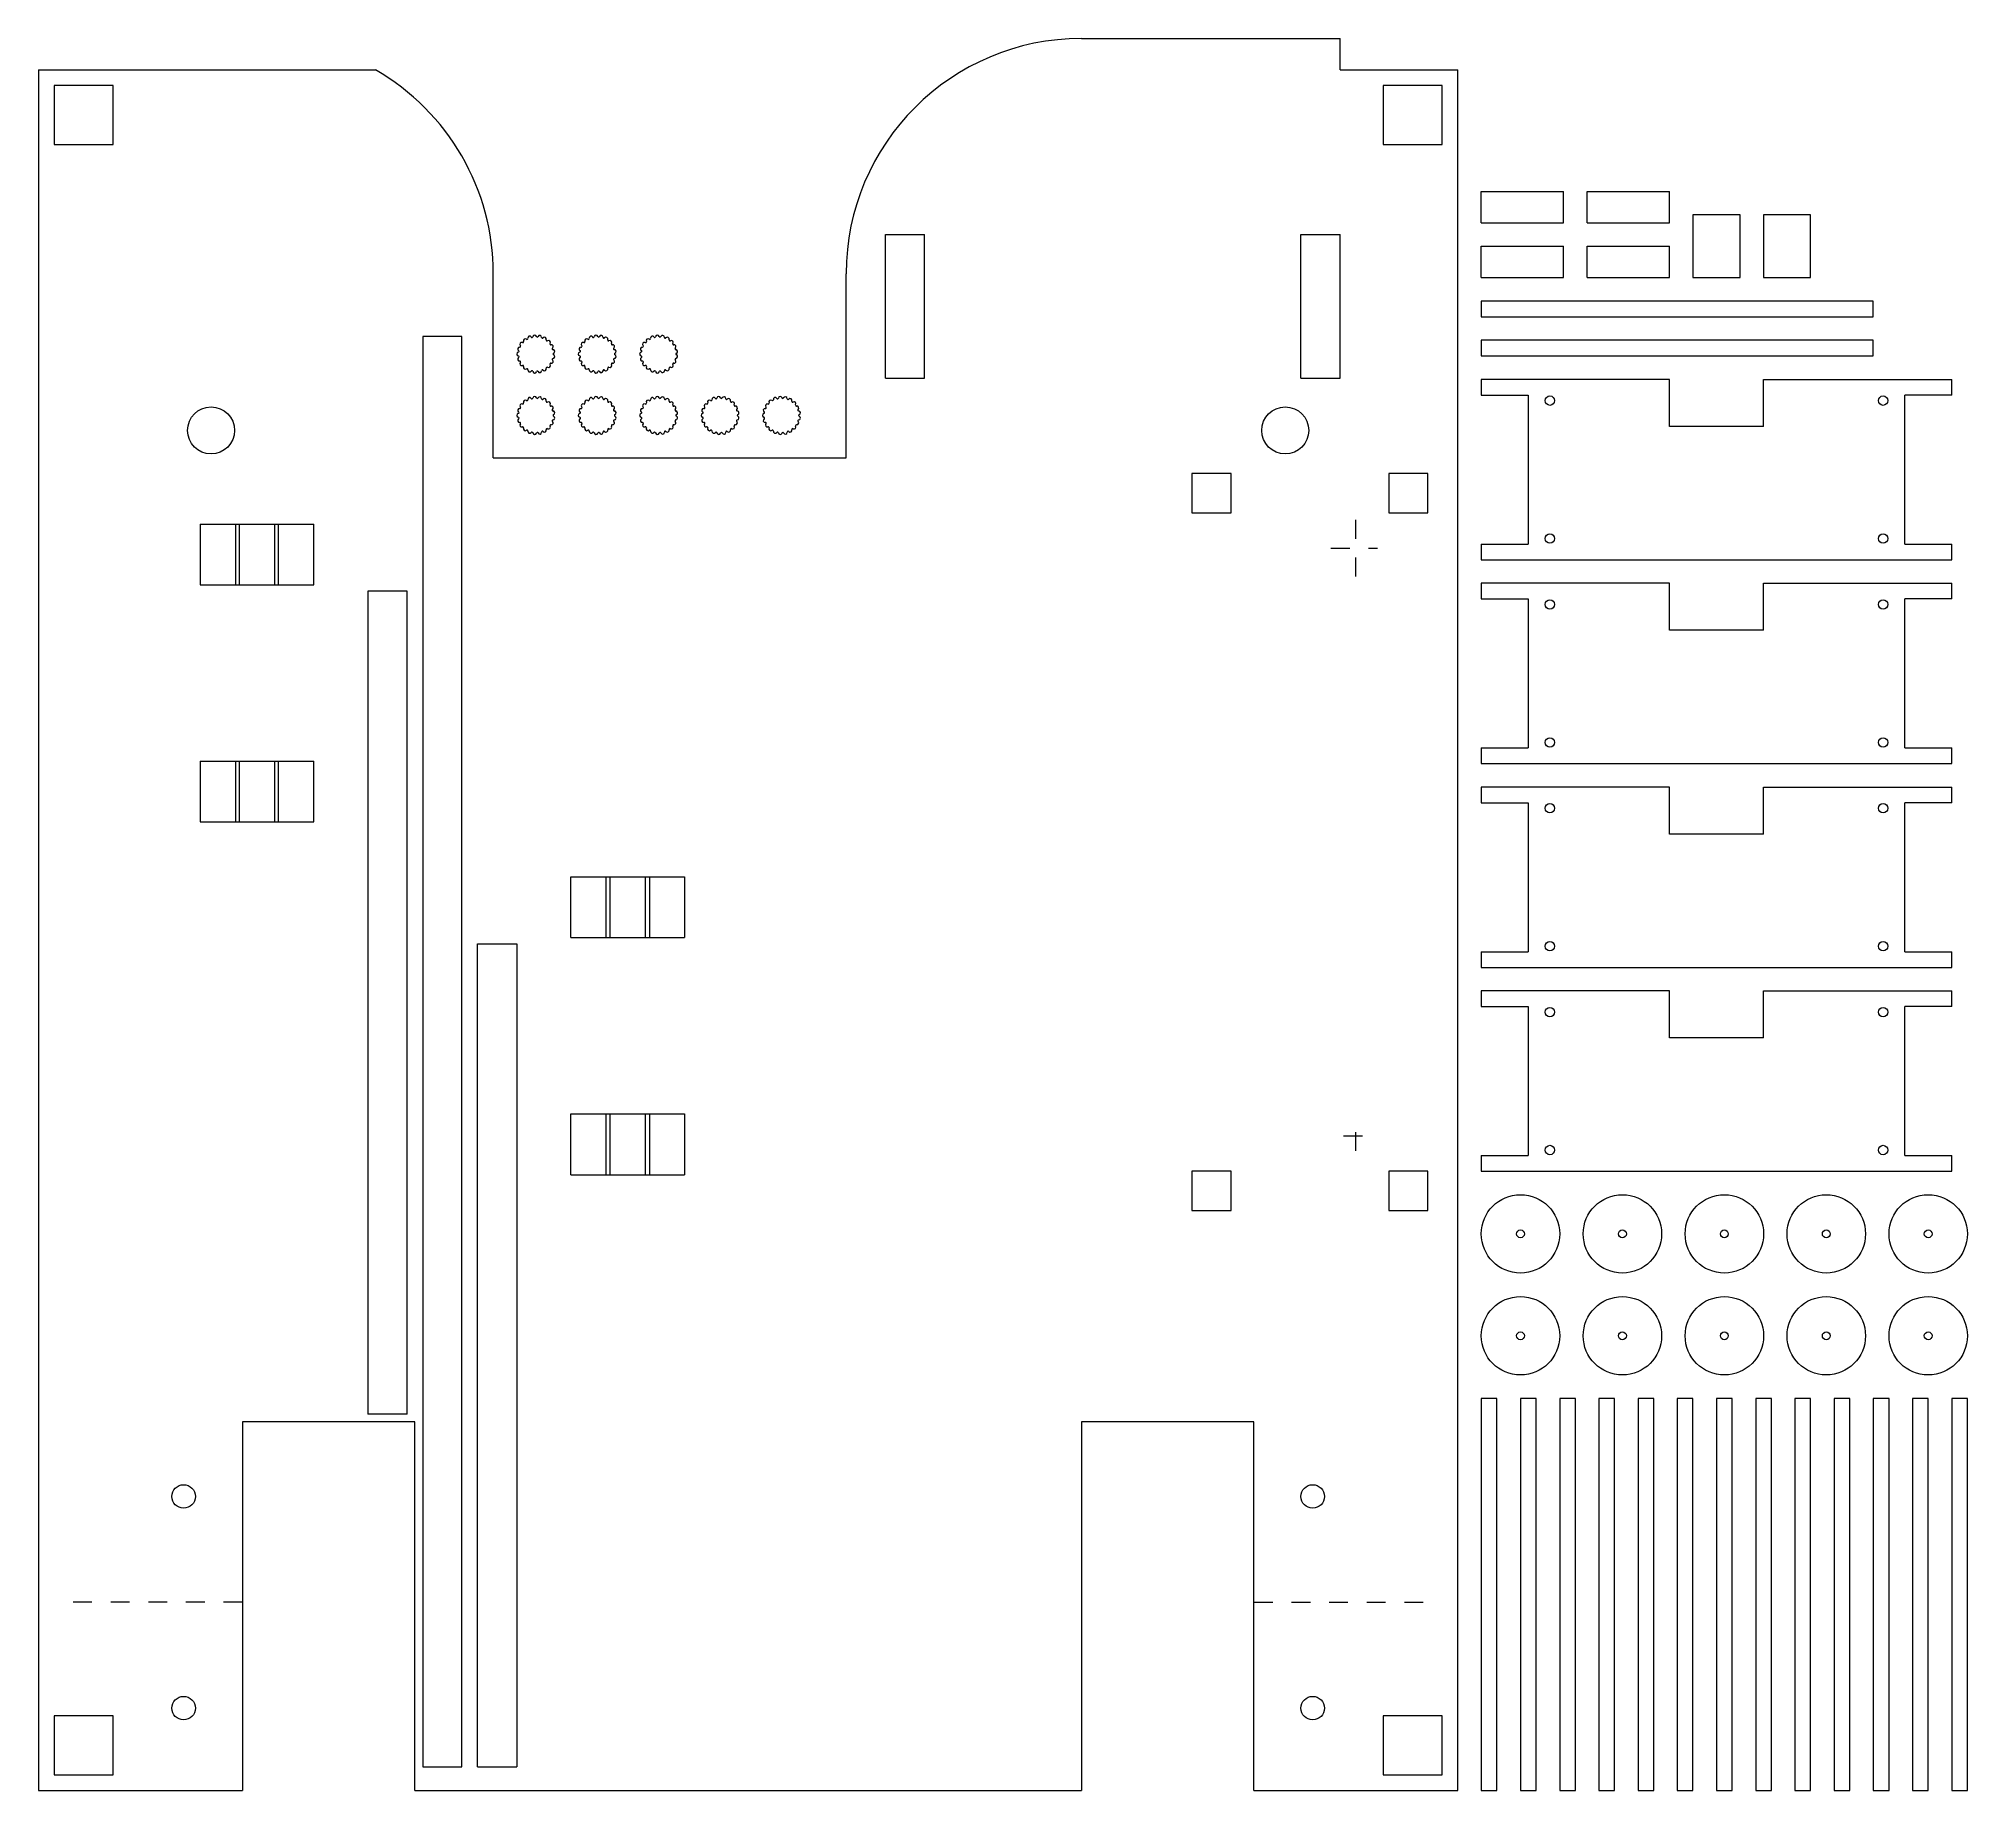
# Model space of a CAD drawing. Header units: inches. Extents: x -105 to 141, y -172 to 52.
import ezdxf

# ---------------------------------------------------------------- set-up
doc = ezdxf.new("R2010")
doc.units = ezdxf.units.IN
doc.linetypes.add('DASHED', pattern=[4.8, 2.4, -2.4])
doc.layers.add('Unnamed [1]', color=5, linetype='Continuous', lineweight=0)

msp = doc.modelspace()

# ---------------------------------------------------------------- linework, layer by layer
at = {"layer": 'Unnamed [1]', "color": 1, "linetype": 'Continuous', "lineweight": 0}
for p, q in [((27.51, 51.84), (60.51, 51.84)), ((60.51, 47.84), (60.51, 51.84)), ((-105.49, 47.84), (-62.52, 47.84)), ((-105.49, 47.84), (-105.49, -171.66)), ((60.51, 47.84), (75.51, 47.84)), ((75.51, -171.66), (75.51, 47.84)), ((-103.49, 45.84), (-103.49, 38.34)), ((-95.99, 45.84), (-103.49, 45.84)), ((-95.99, 38.34), (-95.99, 45.84)), ((66.01, 45.84), (66.01, 38.34)), ((73.51, 45.84), (66.01, 45.84)), ((73.51, 38.34), (73.51, 45.84)), ((-103.49, 38.34), (-95.99, 38.34)), ((66.01, 38.34), (73.51, 38.34)), ((78.51, 32.34), (89.01, 32.34)), ((78.51, 28.34), (78.51, 32.34)), ((89.01, 28.34), (89.01, 32.34)), ((92.01, 32.34), (102.51, 32.34)), ((92.01, 28.34), (92.01, 32.34)), ((102.51, 28.34), (102.51, 32.34)), ((78.51, 28.34), (89.01, 28.34)), ((92.01, 28.34), (102.51, 28.34)), ((105.51, 29.34), (105.51, 21.34)), ((111.51, 29.34), (105.51, 29.34)), ((111.51, 21.34), (111.51, 29.34)), ((120.51, 29.34), (114.51, 29.34)), ((114.51, 29.34), (114.51, 21.34)), ((120.51, 21.34), (120.51, 29.34)), ((78.51, 25.34), (89.01, 25.34)), ((78.51, 21.34), (78.51, 25.34)), ((89.01, 21.34), (89.01, 25.34)), ((92.01, 25.34), (102.51, 25.34)), ((92.01, 21.34), (92.01, 25.34)), ((102.51, 21.34), (102.51, 25.34)), ((-47.49, -1.66), (-47.49, 21.84)), ((-2.49, -1.66), (-2.49, 21.84)), ((78.51, 21.34), (89.01, 21.34)), ((92.01, 21.34), (102.51, 21.34)), ((105.51, 21.34), (111.51, 21.34)), ((114.51, 21.34), (120.51, 21.34)), ((128.51, 18.34), (78.51, 18.34)), ((78.51, 18.34), (78.51, 16.34)), ((128.51, 16.34), (128.51, 18.34)), ((78.51, 16.34), (128.51, 16.34)), ((128.51, 13.34), (78.51, 13.34)), ((78.51, 13.34), (78.51, 11.34)), ((128.51, 11.34), (128.51, 13.34)), ((78.51, 11.34), (128.51, 11.34)), ((102.51, 8.34), (78.51, 8.34)), ((78.51, 8.34), (78.51, 6.34)), ((102.51, 2.34), (102.51, 8.34)), ((114.51, 8.34), (138.51, 8.34)), ((114.51, 2.34), (114.51, 8.34)), ((138.51, 6.34), (138.51, 8.34)), ((78.51, 6.34), (84.51, 6.34)), ((84.51, 6.34), (84.51, -12.66)), ((138.51, 6.34), (132.51, 6.34)), ((132.51, -12.66), (132.51, 6.34)), ((114.51, 2.34), (102.51, 2.34)), ((-47.49, -1.66), (-2.49, -1.66)), ((78.51, -12.66), (84.51, -12.66)), ((78.51, -12.66), (78.51, -14.66)), ((78.51, -14.66), (138.51, -14.66)), ((132.51, -12.66), (138.51, -12.66)), ((138.51, -14.66), (138.51, -12.66)), ((102.51, -17.66), (78.51, -17.66)), ((78.51, -17.66), (78.51, -19.66)), ((78.51, -19.66), (84.51, -19.66)), ((84.51, -19.66), (84.51, -38.66)), ((102.51, -23.66), (102.51, -17.66)), ((114.51, -17.66), (138.51, -17.66)), ((114.51, -23.66), (114.51, -17.66)), ((132.51, -38.66), (132.51, -19.66)), ((138.51, -19.66), (132.51, -19.66)), ((138.51, -19.66), (138.51, -17.66)), ((114.51, -23.66), (102.51, -23.66)), ((78.51, -38.66), (78.51, -40.66)), ((78.51, -38.66), (84.51, -38.66)), ((132.51, -38.66), (138.51, -38.66)), ((138.51, -40.66), (138.51, -38.66)), ((78.51, -40.66), (138.51, -40.66)), ((102.51, -43.66), (78.51, -43.66)), ((78.51, -43.66), (78.51, -45.66)), ((102.51, -49.66), (102.51, -43.66)), ((114.51, -43.66), (138.51, -43.66)), ((114.51, -49.66), (114.51, -43.66)), ((138.51, -45.66), (138.51, -43.66)), ((78.51, -45.66), (84.51, -45.66)), ((84.51, -45.66), (84.51, -64.66)), ((132.51, -64.66), (132.51, -45.66)), ((138.51, -45.66), (132.51, -45.66)), ((114.51, -49.66), (102.51, -49.66)), ((78.51, -64.66), (78.51, -66.66)), ((78.51, -64.66), (84.51, -64.66)), ((132.51, -64.66), (138.51, -64.66)), ((138.51, -66.66), (138.51, -64.66)), ((78.51, -66.66), (138.51, -66.66)), ((102.51, -69.66), (78.51, -69.66)), ((78.51, -69.66), (78.51, -71.66)), ((102.51, -75.66), (102.51, -69.66)), ((114.51, -69.66), (138.51, -69.66)), ((114.51, -75.66), (114.51, -69.66)), ((138.51, -71.66), (138.51, -69.66)), ((78.51, -71.66), (84.51, -71.66)), ((84.51, -71.66), (84.51, -90.66)), ((132.51, -90.66), (132.51, -71.66)), ((138.51, -71.66), (132.51, -71.66)), ((114.51, -75.66), (102.51, -75.66)), ((78.51, -90.66), (78.51, -92.66)), ((78.51, -90.66), (84.51, -90.66)), ((132.51, -90.66), (138.51, -90.66)), ((138.51, -92.66), (138.51, -90.66)), ((78.51, -92.66), (138.51, -92.66)), ((78.51, -121.66), (78.51, -171.66)), ((80.51, -121.66), (78.51, -121.66)), ((80.51, -171.66), (80.51, -121.66)), ((85.51, -121.66), (83.51, -121.66)), ((83.51, -121.66), (83.51, -171.66)), ((85.51, -171.66), (85.51, -121.66)), ((90.51, -121.66), (88.51, -121.66)), ((88.51, -121.66), (88.51, -171.66)), ((90.51, -171.66), (90.51, -121.66)), ((95.51, -121.66), (93.51, -121.66)), ((93.51, -121.66), (93.51, -171.66)), ((95.51, -171.66), (95.51, -121.66)), ((100.51, -121.66), (98.51, -121.66)), ((98.51, -121.66), (98.51, -171.66)), ((100.51, -171.66), (100.51, -121.66)), ((105.51, -121.66), (103.51, -121.66)), ((103.51, -121.66), (103.51, -171.66)), ((105.51, -171.66), (105.51, -121.66)), ((110.51, -121.66), (108.51, -121.66)), ((108.51, -121.66), (108.51, -171.66)), ((110.51, -171.66), (110.51, -121.66)), ((115.51, -121.66), (113.51, -121.66)), ((113.51, -121.66), (113.51, -171.66)), ((115.51, -171.66), (115.51, -121.66)), ((120.51, -121.66), (118.51, -121.66)), ((118.51, -121.66), (118.51, -171.66)), ((120.51, -171.66), (120.51, -121.66)), ((125.51, -121.66), (123.51, -121.66)), ((123.51, -121.66), (123.51, -171.66)), ((125.51, -171.66), (125.51, -121.66)), ((130.51, -121.66), (128.51, -121.66)), ((128.51, -121.66), (128.51, -171.66)), ((130.51, -171.66), (130.51, -121.66)), ((135.51, -121.66), (133.51, -121.66)), ((133.51, -121.66), (133.51, -171.66)), ((135.51, -171.66), (135.51, -121.66)), ((140.51, -121.66), (138.51, -121.66)), ((138.51, -121.66), (138.51, -171.66)), ((140.51, -171.66), (140.51, -121.66)), ((-79.49, -124.66), (-79.49, -171.66)), ((-57.49, -124.66), (-79.49, -124.66)), ((-57.49, -171.66), (-57.49, -124.66)), ((49.51, -124.66), (27.51, -124.66)), ((27.51, -124.66), (27.51, -171.66)), ((49.51, -171.66), (49.51, -124.66)), ((-103.49, -162.16), (-103.49, -169.66)), ((-95.99, -162.16), (-103.49, -162.16)), ((-95.99, -169.66), (-95.99, -162.16)), ((66.01, -162.16), (66.01, -169.66)), ((73.51, -162.16), (66.01, -162.16)), ((73.51, -169.66), (73.51, -162.16)), ((-103.49, -169.66), (-95.99, -169.66)), ((66.01, -169.66), (73.51, -169.66)), ((-105.49, -171.66), (-79.49, -171.66)), ((-57.49, -171.66), (27.51, -171.66)), ((49.51, -171.66), (75.51, -171.66)), ((78.51, -171.66), (80.51, -171.66)), ((83.51, -171.66), (85.51, -171.66)), ((88.51, -171.66), (90.51, -171.66)), ((93.51, -171.66), (95.51, -171.66)), ((98.51, -171.66), (100.51, -171.66)), ((103.51, -171.66), (105.51, -171.66)), ((108.51, -171.66), (110.51, -171.66)), ((113.51, -171.66), (115.51, -171.66)), ((118.51, -171.66), (120.51, -171.66)), ((123.51, -171.66), (125.51, -171.66)), ((128.51, -171.66), (130.51, -171.66)), ((133.51, -171.66), (135.51, -171.66)), ((138.51, -171.66), (140.51, -171.66))]:
    msp.add_line(p, q, dxfattribs=at)
at = {"layer": 'Unnamed [1]', "color": 5, "linetype": 'Continuous', "lineweight": 0}
for p, q in [((2.51, 26.84), (7.51, 26.84)), ((2.51, 8.49), (2.51, 26.84)), ((7.51, 8.49), (7.51, 26.84)), ((55.51, 8.49), (55.51, 26.84)), ((55.51, 26.84), (60.51, 26.84)), ((60.51, 8.49), (60.51, 26.84)), ((-51.49, 13.84), (-56.49, 13.84)), ((-56.49, 13.84), (-56.49, -168.66)), ((-51.49, -168.66), (-51.49, 13.84)), ((2.51, 8.49), (7.51, 8.49)), ((55.51, 8.49), (60.51, 8.49)), ((46.61, -3.66), (41.61, -3.66)), ((41.61, -3.66), (41.61, -8.66)), ((46.61, -8.66), (46.61, -3.66)), ((71.71, -3.66), (66.71, -3.66)), ((66.71, -3.66), (66.71, -8.66)), ((71.71, -8.66), (71.71, -3.66)), ((41.61, -8.66), (46.61, -8.66)), ((66.71, -8.66), (71.71, -8.66)), ((-84.89, -10.11), (-70.39, -10.11)), ((-84.89, -10.11), (-84.89, -17.86)), ((-80.39, -10.11), (-80.39, -17.86)), ((-79.89, -10.11), (-79.89, -17.86)), ((-75.39, -10.11), (-75.39, -17.86)), ((-74.89, -17.86), (-74.89, -10.11)), ((-70.39, -17.86), (-70.39, -10.11)), ((-84.89, -17.86), (-70.39, -17.86)), ((-63.49, -18.66), (-63.49, -123.66)), ((-58.49, -18.66), (-63.49, -18.66)), ((-58.49, -123.66), (-58.49, -18.66)), ((-84.89, -40.36), (-70.39, -40.36)), ((-84.89, -40.36), (-84.89, -48.11)), ((-80.39, -40.36), (-80.39, -48.11)), ((-79.89, -40.36), (-79.89, -48.11)), ((-75.39, -40.36), (-75.39, -48.11)), ((-74.89, -48.11), (-74.89, -40.36)), ((-70.39, -48.11), (-70.39, -40.36)), ((-84.89, -48.11), (-70.39, -48.11)), ((-37.59, -62.86), (-37.59, -55.11)), ((-37.59, -55.11), (-23.09, -55.11)), ((-33.09, -62.86), (-33.09, -55.11)), ((-32.59, -62.86), (-32.59, -55.11)), ((-28.09, -62.86), (-28.09, -55.11)), ((-27.59, -55.11), (-27.59, -62.86)), ((-23.09, -55.11), (-23.09, -62.86)), ((-49.49, -168.66), (-49.49, -63.66)), ((-49.49, -63.66), (-44.49, -63.66)), ((-44.49, -63.66), (-44.49, -168.66)), ((-37.59, -62.86), (-23.09, -62.86)), ((-37.59, -85.36), (-23.09, -85.36)), ((-37.59, -93.11), (-37.59, -85.36)), ((-33.09, -93.11), (-33.09, -85.36)), ((-32.59, -93.11), (-32.59, -85.36)), ((-28.09, -93.11), (-28.09, -85.36)), ((-27.59, -85.36), (-27.59, -93.11)), ((-23.09, -85.36), (-23.09, -93.11)), ((-37.59, -93.11), (-23.09, -93.11)), ((41.61, -92.66), (41.61, -97.66)), ((46.61, -92.66), (41.61, -92.66)), ((46.61, -97.66), (46.61, -92.66)), ((66.71, -92.66), (66.71, -97.66)), ((71.71, -92.66), (66.71, -92.66)), ((71.71, -97.66), (71.71, -92.66)), ((41.61, -97.66), (46.61, -97.66)), ((66.71, -97.66), (71.71, -97.66)), ((-58.49, -123.66), (-63.49, -123.66)), ((-56.49, -168.66), (-51.49, -168.66)), ((-49.49, -168.66), (-44.49, -168.66))]:
    msp.add_line(p, q, dxfattribs=at)
at = {"layer": 'Unnamed [1]', "color": 5, "linetype": 'DASHED', "lineweight": 0}
for p, q in [((62.51, -16.78), (62.51, -9.51)), ((59.33, -13.16), (65.26, -13.16)), ((60.95, -88.16), (64.62, -88.16)), ((62.51, -90.08), (62.51, -86.38)), ((-79.49, -147.66), (-101.49, -147.66)), ((49.51, -147.66), (71.51, -147.66))]:
    msp.add_line(p, q, dxfattribs=at)
at = {"layer": 'Unnamed [1]', "color": 1, "linetype": 'Continuous', "lineweight": 0}
for centre, radius in [((87.26, 5.64), 0.6), ((129.76, 5.64), 0.6), ((-83.49, 1.84), 3), ((53.51, 1.84), 3), ((87.26, -11.96), 0.6), ((129.76, -11.96), 0.6), ((87.26, -20.36), 0.6), ((129.76, -20.36), 0.6), ((87.26, -37.96), 0.6), ((129.76, -37.96), 0.6), ((87.26, -46.36), 0.6), ((129.76, -46.36), 0.6), ((87.26, -63.96), 0.6), ((129.76, -63.96), 0.6), ((87.26, -72.36), 0.6), ((129.76, -72.36), 0.6), ((87.26, -89.96), 0.6), ((129.76, -89.96), 0.6), ((83.51, -100.66), 5), ((96.51, -100.66), 5), ((109.51, -100.66), 5), ((122.51, -100.66), 5), ((135.51, -100.66), 5), ((83.51, -100.66), 0.5), ((96.51, -100.66), 0.5), ((109.51, -100.66), 0.5), ((122.51, -100.66), 0.5), ((135.51, -100.66), 0.5), ((83.51, -113.66), 5), ((96.51, -113.66), 5), ((109.51, -113.66), 5), ((122.51, -113.66), 5), ((135.51, -113.66), 5), ((83.51, -113.66), 0.5), ((96.51, -113.66), 0.5), ((109.51, -113.66), 0.5), ((122.51, -113.66), 0.5), ((135.51, -113.66), 0.5), ((-86.99, -134.16), 1.5), ((57.01, -134.16), 1.5), ((-86.99, -161.16), 1.5), ((57.01, -161.16), 1.5)]:
    msp.add_circle(centre, radius, dxfattribs=at)
for centre, radius, start, end in [((27.51, 21.84), 30, 90, 180), ((-77.49, 21.84), 30, 0, 60.0736), ((-44.15, 12.23), 0.24, 162.8571, 240.269), ((-44.15, 12.23), 0.24, 85.4453, 162.8571), ((-44.12, 12.58), 0.11, 265.4453, 43.1261), ((-43.87, 12.82), 0.24, 145.7143, 223.1261), ((-43.87, 12.82), 0.24, 68.3024, 145.7143), ((-43.74, 13.15), 0.11, 248.3024, 25.9833), ((-43.42, 13.3), 0.24, 128.5714, 205.9833), ((-43.42, 13.3), 0.24, 51.1596, 128.5714), ((-43.2, 13.57), 0.11, 231.1596, 8.8404), ((-42.86, 13.63), 0.24, 111.4286, 188.8404), ((-42.86, 13.63), 0.24, 34.0167, 111.4286), ((-42.57, 13.82), 0.11, 214.0167, 351.6976), ((-42.22, 13.77), 0.24, 94.2857, 171.6976), ((-42.22, 13.77), 0.24, 16.8739, 94.2857), ((-41.89, 13.87), 0.11, 196.8739, 334.5547), ((-41.57, 13.72), 0.24, 77.1429, 154.5547), ((-41.57, 13.72), 0.24, 359.731, 77.1429), ((-41.22, 13.72), 0.11, 179.731, 317.4119), ((-40.96, 13.49), 0.24, 60, 137.4119), ((-40.96, 13.49), 0.24, 342.5881, 60), ((-40.63, 13.38), 0.11, 162.5881, 300.269), ((-40.45, 13.08), 0.24, 42.8571, 120.269), ((-40.45, 13.08), 0.24, 325.4453, 42.8571), ((-40.16, 12.88), 0.11, 145.4453, 283.1261), ((-40.09, 12.54), 0.24, 25.7143, 103.1261), ((-39.87, 12.26), 0.11, 128.3024, 265.9833), ((-40.09, 12.54), 0.24, 308.3024, 25.7143), ((-36.32, 12.23), 0.24, 162.8571, 240.269), ((-36.32, 12.23), 0.24, 85.4453, 162.8571), ((-36.29, 12.58), 0.11, 265.4453, 43.1261), ((-36.04, 12.82), 0.24, 145.7143, 223.1261), ((-36.04, 12.82), 0.24, 68.3024, 145.7143), ((-35.91, 13.15), 0.11, 248.3024, 25.9833), ((-35.59, 13.3), 0.24, 128.5714, 205.9833), ((-35.59, 13.3), 0.24, 51.1596, 128.5714), ((-35.37, 13.57), 0.11, 231.1596, 8.8404), ((-35.03, 13.63), 0.24, 111.4286, 188.8404), ((-35.03, 13.63), 0.24, 34.0167, 111.4286), ((-34.74, 13.82), 0.11, 214.0167, 351.6976), ((-34.39, 13.77), 0.24, 94.2857, 171.6976), ((-34.39, 13.77), 0.24, 16.8739, 94.2857), ((-34.06, 13.87), 0.11, 196.8739, 334.5547), ((-33.74, 13.72), 0.24, 77.1429, 154.5547), ((-33.74, 13.72), 0.24, 359.731, 77.1429), ((-33.39, 13.72), 0.11, 179.731, 317.4119), ((-33.13, 13.49), 0.24, 60, 137.4119), ((-33.13, 13.49), 0.24, 342.5881, 60), ((-32.8, 13.38), 0.11, 162.5881, 300.269), ((-32.62, 13.08), 0.24, 42.8571, 120.269), ((-32.62, 13.08), 0.24, 325.4453, 42.8571), ((-32.33, 12.88), 0.11, 145.4453, 283.1261), ((-32.26, 12.54), 0.24, 25.7143, 103.1261), ((-32.04, 12.26), 0.11, 128.3024, 265.9833), ((-32.26, 12.54), 0.24, 308.3024, 25.7143), ((-28.49, 12.23), 0.24, 162.8571, 240.269), ((-28.49, 12.23), 0.24, 85.4453, 162.8571), ((-28.46, 12.58), 0.11, 265.4453, 43.1261), ((-28.21, 12.82), 0.24, 145.7143, 223.1261), ((-28.21, 12.82), 0.24, 68.3024, 145.7143), ((-28.08, 13.15), 0.11, 248.3024, 25.9833), ((-27.76, 13.3), 0.24, 128.5714, 205.9833), ((-27.76, 13.3), 0.24, 51.1596, 128.5714), ((-27.54, 13.57), 0.11, 231.1596, 8.8404), ((-27.2, 13.63), 0.24, 111.4286, 188.8404), ((-27.2, 13.63), 0.24, 34.0167, 111.4286), ((-26.91, 13.82), 0.11, 214.0167, 351.6976), ((-26.56, 13.77), 0.24, 94.2857, 171.6976), ((-26.56, 13.77), 0.24, 16.8739, 94.2857), ((-26.23, 13.87), 0.11, 196.8739, 334.5547), ((-25.91, 13.72), 0.24, 77.1429, 154.5547), ((-25.91, 13.72), 0.24, 359.731, 77.1429), ((-25.56, 13.72), 0.11, 179.731, 317.4119), ((-25.3, 13.49), 0.24, 60, 137.4119), ((-25.3, 13.49), 0.24, 342.5881, 60), ((-24.97, 13.38), 0.11, 162.5881, 300.269), ((-24.79, 13.08), 0.24, 42.8571, 120.269), ((-24.79, 13.08), 0.24, 325.4453, 42.8571), ((-24.5, 12.88), 0.11, 145.4453, 283.1261), ((-24.43, 12.54), 0.24, 25.7143, 103.1261), ((-24.21, 12.26), 0.11, 128.3024, 265.9833), ((-24.43, 12.54), 0.24, 308.3024, 25.7143), ((-44.25, 11.59), 0.24, 102.5881, 180), ((-44.25, 11.59), 0.24, 180, 257.4119), ((-44.15, 10.94), 0.24, 119.731, 197.1429), ((-44.15, 10.94), 0.24, 197.1429, 274.5547), ((-44.32, 11.93), 0.11, 282.5881, 60.269), ((-44.32, 11.25), 0.11, 299.731, 77.4119), ((-44.12, 10.59), 0.11, 316.8739, 94.5547), ((-43.87, 10.36), 0.24, 136.8739, 214.2857), ((-43.87, 10.36), 0.24, 214.2857, 291.6976), ((-43.74, 10.03), 0.11, 334.0167, 111.6976), ((-43.42, 9.88), 0.24, 154.0167, 231.4286), ((-40.63, 9.8), 0.11, 59.731, 197.4119), ((-40.45, 10.1), 0.24, 239.731, 317.1429), ((-40.45, 10.1), 0.24, 317.1429, 34.5547), ((-40.16, 10.3), 0.11, 76.8739, 214.5547), ((-40.09, 10.64), 0.24, 256.8739, 334.2857), ((-39.87, 10.91), 0.11, 94.0167, 231.6976), ((-40.09, 10.64), 0.24, 334.2857, 51.6976), ((-39.89, 11.92), 0.24, 8.5714, 85.9833), ((-39.77, 11.59), 0.11, 111.1596, 248.8404), ((-39.89, 11.26), 0.24, 274.0167, 351.4286), ((-39.89, 11.92), 0.24, 291.1596, 8.5714), ((-39.89, 11.26), 0.24, 351.4286, 68.8404), ((-36.42, 11.59), 0.24, 102.5881, 180), ((-36.42, 11.59), 0.24, 180, 257.4119), ((-36.32, 10.94), 0.24, 119.731, 197.1429), ((-36.32, 10.94), 0.24, 197.1429, 274.5547), ((-36.49, 11.93), 0.11, 282.5881, 60.269), ((-36.49, 11.25), 0.11, 299.731, 77.4119), ((-36.29, 10.59), 0.11, 316.8739, 94.5547), ((-36.04, 10.36), 0.24, 136.8739, 214.2857), ((-36.04, 10.36), 0.24, 214.2857, 291.6976), ((-35.91, 10.03), 0.11, 334.0167, 111.6976), ((-35.59, 9.88), 0.24, 154.0167, 231.4286), ((-32.8, 9.8), 0.11, 59.731, 197.4119), ((-32.62, 10.1), 0.24, 239.731, 317.1429), ((-32.62, 10.1), 0.24, 317.1429, 34.5547), ((-32.33, 10.3), 0.11, 76.8739, 214.5547), ((-32.26, 10.64), 0.24, 256.8739, 334.2857), ((-32.04, 10.91), 0.11, 94.0167, 231.6976), ((-32.26, 10.64), 0.24, 334.2857, 51.6976), ((-32.06, 11.92), 0.24, 8.5714, 85.9833), ((-31.94, 11.59), 0.11, 111.1596, 248.8404), ((-32.06, 11.26), 0.24, 274.0167, 351.4286), ((-32.06, 11.92), 0.24, 291.1596, 8.5714), ((-32.06, 11.26), 0.24, 351.4286, 68.8404), ((-28.59, 11.59), 0.24, 102.5881, 180), ((-28.59, 11.59), 0.24, 180, 257.4119), ((-28.49, 10.94), 0.24, 119.731, 197.1429), ((-28.49, 10.94), 0.24, 197.1429, 274.5547), ((-28.66, 11.93), 0.11, 282.5881, 60.269), ((-28.66, 11.25), 0.11, 299.731, 77.4119), ((-28.46, 10.59), 0.11, 316.8739, 94.5547), ((-28.21, 10.36), 0.24, 136.8739, 214.2857), ((-28.21, 10.36), 0.24, 214.2857, 291.6976), ((-28.08, 10.03), 0.11, 334.0167, 111.6976), ((-27.76, 9.88), 0.24, 154.0167, 231.4286), ((-24.97, 9.8), 0.11, 59.731, 197.4119), ((-24.79, 10.1), 0.24, 239.731, 317.1429), ((-24.79, 10.1), 0.24, 317.1429, 34.5547), ((-24.5, 10.3), 0.11, 76.8739, 214.5547), ((-24.43, 10.64), 0.24, 256.8739, 334.2857), ((-24.21, 10.91), 0.11, 94.0167, 231.6976), ((-24.43, 10.64), 0.24, 334.2857, 51.6976), ((-24.23, 11.92), 0.24, 8.5714, 85.9833), ((-24.11, 11.59), 0.11, 111.1596, 248.8404), ((-24.23, 11.26), 0.24, 274.0167, 351.4286), ((-24.23, 11.92), 0.24, 291.1596, 8.5714), ((-24.23, 11.26), 0.24, 351.4286, 68.8404), ((-43.42, 9.88), 0.24, 231.4286, 308.8404), ((-43.2, 9.6), 0.11, 351.1596, 128.8404), ((-42.86, 9.55), 0.24, 171.1596, 248.5714), ((-42.86, 9.55), 0.24, 248.5714, 325.9833), ((-42.57, 9.35), 0.11, 8.3024, 145.9833), ((-42.22, 9.4), 0.24, 188.3024, 265.7143), ((-42.22, 9.4), 0.24, 265.7143, 343.1261), ((-41.89, 9.3), 0.11, 25.4453, 163.1261), ((-41.57, 9.45), 0.24, 205.4453, 282.8571), ((-41.57, 9.45), 0.24, 282.8571, 0.269), ((-41.22, 9.46), 0.11, 42.5881, 180.269), ((-40.96, 9.69), 0.24, 222.5881, 300), ((-40.96, 9.69), 0.24, 300, 17.4119), ((-35.59, 9.88), 0.24, 231.4286, 308.8404), ((-35.37, 9.6), 0.11, 351.1596, 128.8404), ((-35.03, 9.55), 0.24, 171.1596, 248.5714), ((-35.03, 9.55), 0.24, 248.5714, 325.9833), ((-34.74, 9.35), 0.11, 8.3024, 145.9833), ((-34.39, 9.4), 0.24, 188.3024, 265.7143), ((-34.39, 9.4), 0.24, 265.7143, 343.1261), ((-34.06, 9.3), 0.11, 25.4453, 163.1261), ((-33.74, 9.45), 0.24, 205.4453, 282.8571), ((-33.74, 9.45), 0.24, 282.8571, 0.269), ((-33.39, 9.46), 0.11, 42.5881, 180.269), ((-33.13, 9.69), 0.24, 222.5881, 300), ((-33.13, 9.69), 0.24, 300, 17.4119), ((-27.76, 9.88), 0.24, 231.4286, 308.8404), ((-27.54, 9.6), 0.11, 351.1596, 128.8404), ((-27.2, 9.55), 0.24, 171.1596, 248.5714), ((-27.2, 9.55), 0.24, 248.5714, 325.9833), ((-26.91, 9.35), 0.11, 8.3024, 145.9833), ((-26.56, 9.4), 0.24, 188.3024, 265.7143), ((-26.56, 9.4), 0.24, 265.7143, 343.1261), ((-26.23, 9.3), 0.11, 25.4453, 163.1261), ((-25.91, 9.45), 0.24, 205.4453, 282.8571), ((-25.91, 9.45), 0.24, 282.8571, 0.269), ((-25.56, 9.46), 0.11, 42.5881, 180.269), ((-25.3, 9.69), 0.24, 222.5881, 300), ((-25.3, 9.69), 0.24, 300, 17.4119), ((-43.87, 4.99), 0.24, 145.7143, 223.1261), ((-43.87, 4.99), 0.24, 68.3024, 145.7143), ((-43.74, 5.32), 0.11, 248.3024, 25.9833), ((-43.42, 5.47), 0.24, 128.5714, 205.9833), ((-43.42, 5.47), 0.24, 51.1596, 128.5714), ((-43.2, 5.74), 0.11, 231.1596, 8.8404), ((-42.86, 5.8), 0.24, 111.4286, 188.8404), ((-42.86, 5.8), 0.24, 34.0167, 111.4286), ((-42.57, 5.99), 0.11, 214.0167, 351.6976), ((-42.22, 5.94), 0.24, 94.2857, 171.6976), ((-42.22, 5.94), 0.24, 16.8739, 94.2857), ((-41.89, 6.04), 0.11, 196.8739, 334.5547), ((-41.57, 5.89), 0.24, 77.1429, 154.5547), ((-41.57, 5.89), 0.24, 359.731, 77.1429), ((-41.22, 5.89), 0.11, 179.731, 317.4119), ((-40.96, 5.66), 0.24, 60, 137.4119), ((-40.96, 5.66), 0.24, 342.5881, 60), ((-40.63, 5.55), 0.11, 162.5881, 300.269), ((-40.45, 5.25), 0.24, 42.8571, 120.269), ((-40.45, 5.25), 0.24, 325.4453, 42.8571), ((-40.16, 5.05), 0.11, 145.4453, 283.1261), ((-40.09, 4.71), 0.24, 25.7143, 103.1261), ((-36.04, 4.99), 0.24, 145.7143, 223.1261), ((-36.04, 4.99), 0.24, 68.3024, 145.7143), ((-35.91, 5.32), 0.11, 248.3024, 25.9833), ((-35.59, 5.47), 0.24, 128.5714, 205.9833), ((-35.59, 5.47), 0.24, 51.1596, 128.5714), ((-35.37, 5.74), 0.11, 231.1596, 8.8404), ((-35.03, 5.8), 0.24, 111.4286, 188.8404), ((-35.03, 5.8), 0.24, 34.0167, 111.4286), ((-34.74, 5.99), 0.11, 214.0167, 351.6976), ((-34.39, 5.94), 0.24, 94.2857, 171.6976), ((-34.39, 5.94), 0.24, 16.8739, 94.2857), ((-34.06, 6.04), 0.11, 196.8739, 334.5547), ((-33.74, 5.89), 0.24, 77.1429, 154.5547), ((-33.74, 5.89), 0.24, 359.731, 77.1429), ((-33.39, 5.89), 0.11, 179.731, 317.4119), ((-33.13, 5.66), 0.24, 60, 137.4119), ((-33.13, 5.66), 0.24, 342.5881, 60), ((-32.8, 5.55), 0.11, 162.5881, 300.269), ((-32.62, 5.25), 0.24, 42.8571, 120.269), ((-32.62, 5.25), 0.24, 325.4453, 42.8571), ((-32.33, 5.05), 0.11, 145.4453, 283.1261), ((-32.26, 4.71), 0.24, 25.7143, 103.1261), ((-28.21, 4.99), 0.24, 145.7143, 223.1261), ((-28.21, 4.99), 0.24, 68.3024, 145.7143), ((-28.08, 5.32), 0.11, 248.3024, 25.9833), ((-27.76, 5.47), 0.24, 128.5714, 205.9833), ((-27.76, 5.47), 0.24, 51.1596, 128.5714), ((-27.54, 5.74), 0.11, 231.1596, 8.8404), ((-27.2, 5.8), 0.24, 111.4286, 188.8404), ((-27.2, 5.8), 0.24, 34.0167, 111.4286), ((-26.91, 5.99), 0.11, 214.0167, 351.6976), ((-26.56, 5.94), 0.24, 94.2857, 171.6976), ((-26.56, 5.94), 0.24, 16.8739, 94.2857), ((-26.23, 6.04), 0.11, 196.8739, 334.5547), ((-25.91, 5.89), 0.24, 77.1429, 154.5547), ((-25.91, 5.89), 0.24, 359.731, 77.1429), ((-25.56, 5.89), 0.11, 179.731, 317.4119), ((-25.3, 5.66), 0.24, 60, 137.4119), ((-25.3, 5.66), 0.24, 342.5881, 60), ((-24.97, 5.55), 0.11, 162.5881, 300.269), ((-24.79, 5.25), 0.24, 42.8571, 120.269), ((-24.79, 5.25), 0.24, 325.4453, 42.8571), ((-24.5, 5.05), 0.11, 145.4453, 283.1261), ((-24.43, 4.71), 0.24, 25.7143, 103.1261), ((-20.38, 4.99), 0.24, 145.7143, 223.1261), ((-20.38, 4.99), 0.24, 68.3024, 145.7143), ((-20.25, 5.32), 0.11, 248.3024, 25.9833), ((-19.93, 5.47), 0.24, 128.5714, 205.9833), ((-19.93, 5.47), 0.24, 51.1596, 128.5714), ((-19.71, 5.74), 0.11, 231.1596, 8.8404), ((-19.37, 5.8), 0.24, 111.4286, 188.8404), ((-19.37, 5.8), 0.24, 34.0167, 111.4286), ((-19.08, 5.99), 0.11, 214.0167, 351.6976), ((-18.73, 5.94), 0.24, 94.2857, 171.6976), ((-18.73, 5.94), 0.24, 16.8739, 94.2857), ((-18.4, 6.04), 0.11, 196.8739, 334.5547), ((-18.08, 5.89), 0.24, 77.1429, 154.5547), ((-18.08, 5.89), 0.24, 359.731, 77.1429), ((-17.73, 5.89), 0.11, 179.731, 317.4119), ((-17.47, 5.66), 0.24, 60, 137.4119), ((-17.47, 5.66), 0.24, 342.5881, 60), ((-17.14, 5.55), 0.11, 162.5881, 300.269), ((-16.96, 5.25), 0.24, 42.8571, 120.269), ((-16.96, 5.25), 0.24, 325.4453, 42.8571), ((-16.67, 5.05), 0.11, 145.4453, 283.1261), ((-16.6, 4.71), 0.24, 25.7143, 103.1261), ((-12.55, 4.99), 0.24, 145.7143, 223.1261), ((-12.55, 4.99), 0.24, 68.3024, 145.7143), ((-12.42, 5.32), 0.11, 248.3024, 25.9833), ((-12.1, 5.47), 0.24, 128.5714, 205.9833), ((-12.1, 5.47), 0.24, 51.1596, 128.5714), ((-11.88, 5.74), 0.11, 231.1596, 8.8404), ((-11.54, 5.8), 0.24, 111.4286, 188.8404), ((-11.54, 5.8), 0.24, 34.0167, 111.4286), ((-11.25, 5.99), 0.11, 214.0167, 351.6976), ((-10.9, 5.94), 0.24, 94.2857, 171.6976), ((-10.9, 5.94), 0.24, 16.8739, 94.2857), ((-10.57, 6.04), 0.11, 196.8739, 334.5547), ((-10.25, 5.89), 0.24, 77.1429, 154.5547), ((-10.25, 5.89), 0.24, 359.731, 77.1429), ((-9.9, 5.89), 0.11, 179.731, 317.4119), ((-9.64, 5.66), 0.24, 60, 137.4119), ((-9.64, 5.66), 0.24, 342.5881, 60), ((-9.31, 5.55), 0.11, 162.5881, 300.269), ((-9.13, 5.25), 0.24, 42.8571, 120.269), ((-9.13, 5.25), 0.24, 325.4453, 42.8571), ((-8.84, 5.05), 0.11, 145.4453, 283.1261), ((-8.77, 4.71), 0.24, 25.7143, 103.1261), ((-44.25, 3.76), 0.24, 102.5881, 180), ((-44.25, 3.76), 0.24, 180, 257.4119), ((-44.15, 4.4), 0.24, 162.8571, 240.269), ((-44.15, 3.11), 0.24, 119.731, 197.1429), ((-44.15, 4.4), 0.24, 85.4453, 162.8571), ((-44.15, 3.11), 0.24, 197.1429, 274.5547), ((-44.32, 4.1), 0.11, 282.5881, 60.269), ((-44.32, 3.42), 0.11, 299.731, 77.4119), ((-44.12, 4.75), 0.11, 265.4453, 43.1261), ((-44.12, 2.76), 0.11, 316.8739, 94.5547), ((-43.87, 2.53), 0.24, 136.8739, 214.2857), ((-40.16, 2.47), 0.11, 76.8739, 214.5547), ((-40.09, 2.81), 0.24, 256.8739, 334.2857), ((-39.87, 4.43), 0.11, 128.3024, 265.9833), ((-39.87, 3.08), 0.11, 94.0167, 231.6976), ((-40.09, 4.71), 0.24, 308.3024, 25.7143), ((-40.09, 2.81), 0.24, 334.2857, 51.6976), ((-39.89, 4.09), 0.24, 8.5714, 85.9833), ((-39.77, 3.76), 0.11, 111.1596, 248.8404), ((-39.89, 3.43), 0.24, 274.0167, 351.4286), ((-39.89, 4.09), 0.24, 291.1596, 8.5714), ((-39.89, 3.43), 0.24, 351.4286, 68.8404), ((-36.42, 3.76), 0.24, 102.5881, 180), ((-36.42, 3.76), 0.24, 180, 257.4119), ((-36.32, 4.4), 0.24, 162.8571, 240.269), ((-36.32, 3.11), 0.24, 119.731, 197.1429), ((-36.32, 4.4), 0.24, 85.4453, 162.8571), ((-36.32, 3.11), 0.24, 197.1429, 274.5547), ((-36.49, 4.1), 0.11, 282.5881, 60.269), ((-36.49, 3.42), 0.11, 299.731, 77.4119), ((-36.29, 4.75), 0.11, 265.4453, 43.1261), ((-36.29, 2.76), 0.11, 316.8739, 94.5547), ((-36.04, 2.53), 0.24, 136.8739, 214.2857), ((-32.33, 2.47), 0.11, 76.8739, 214.5547), ((-32.26, 2.81), 0.24, 256.8739, 334.2857), ((-32.04, 4.43), 0.11, 128.3024, 265.9833), ((-32.04, 3.08), 0.11, 94.0167, 231.6976), ((-32.26, 4.71), 0.24, 308.3024, 25.7143), ((-32.26, 2.81), 0.24, 334.2857, 51.6976), ((-32.06, 4.09), 0.24, 8.5714, 85.9833), ((-31.94, 3.76), 0.11, 111.1596, 248.8404), ((-32.06, 3.43), 0.24, 274.0167, 351.4286), ((-32.06, 4.09), 0.24, 291.1596, 8.5714), ((-32.06, 3.43), 0.24, 351.4286, 68.8404), ((-28.59, 3.76), 0.24, 102.5881, 180), ((-28.59, 3.76), 0.24, 180, 257.4119), ((-28.49, 4.4), 0.24, 162.8571, 240.269), ((-28.49, 3.11), 0.24, 119.731, 197.1429), ((-28.49, 4.4), 0.24, 85.4453, 162.8571), ((-28.49, 3.11), 0.24, 197.1429, 274.5547), ((-28.66, 4.1), 0.11, 282.5881, 60.269), ((-28.66, 3.42), 0.11, 299.731, 77.4119), ((-28.46, 4.75), 0.11, 265.4453, 43.1261), ((-28.46, 2.76), 0.11, 316.8739, 94.5547), ((-28.21, 2.53), 0.24, 136.8739, 214.2857), ((-24.5, 2.47), 0.11, 76.8739, 214.5547), ((-24.43, 2.81), 0.24, 256.8739, 334.2857), ((-24.21, 4.43), 0.11, 128.3024, 265.9833), ((-24.21, 3.08), 0.11, 94.0167, 231.6976), ((-24.43, 4.71), 0.24, 308.3024, 25.7143), ((-24.43, 2.81), 0.24, 334.2857, 51.6976), ((-24.23, 4.09), 0.24, 8.5714, 85.9833), ((-24.11, 3.76), 0.11, 111.1596, 248.8404), ((-24.23, 3.43), 0.24, 274.0167, 351.4286), ((-24.23, 4.09), 0.24, 291.1596, 8.5714), ((-24.23, 3.43), 0.24, 351.4286, 68.8404), ((-20.76, 3.76), 0.24, 102.5881, 180), ((-20.76, 3.76), 0.24, 180, 257.4119), ((-20.66, 4.4), 0.24, 162.8571, 240.269), ((-20.66, 3.11), 0.24, 119.731, 197.1429), ((-20.66, 4.4), 0.24, 85.4453, 162.8571), ((-20.66, 3.11), 0.24, 197.1429, 274.5547), ((-20.83, 4.1), 0.11, 282.5881, 60.269), ((-20.83, 3.42), 0.11, 299.731, 77.4119), ((-20.63, 4.75), 0.11, 265.4453, 43.1261), ((-20.63, 2.76), 0.11, 316.8739, 94.5547), ((-20.38, 2.53), 0.24, 136.8739, 214.2857), ((-16.67, 2.47), 0.11, 76.8739, 214.5547), ((-16.6, 2.81), 0.24, 256.8739, 334.2857), ((-16.38, 4.43), 0.11, 128.3024, 265.9833), ((-16.38, 3.08), 0.11, 94.0167, 231.6976), ((-16.6, 4.71), 0.24, 308.3024, 25.7143), ((-16.6, 2.81), 0.24, 334.2857, 51.6976), ((-16.4, 4.09), 0.24, 8.5714, 85.9833), ((-16.28, 3.76), 0.11, 111.1596, 248.8404), ((-16.4, 3.43), 0.24, 274.0167, 351.4286), ((-16.4, 4.09), 0.24, 291.1596, 8.5714), ((-16.4, 3.43), 0.24, 351.4286, 68.8404), ((-12.93, 3.76), 0.24, 102.5881, 180), ((-12.93, 3.76), 0.24, 180, 257.4119), ((-12.83, 4.4), 0.24, 162.8571, 240.269), ((-12.83, 3.11), 0.24, 119.731, 197.1429), ((-12.83, 4.4), 0.24, 85.4453, 162.8571), ((-12.83, 3.11), 0.24, 197.1429, 274.5547), ((-13, 4.1), 0.11, 282.5881, 60.269), ((-13, 3.42), 0.11, 299.731, 77.4119), ((-12.8, 4.75), 0.11, 265.4453, 43.1261), ((-12.8, 2.76), 0.11, 316.8739, 94.5547), ((-12.55, 2.53), 0.24, 136.8739, 214.2857), ((-8.84, 2.47), 0.11, 76.8739, 214.5547), ((-8.77, 2.81), 0.24, 256.8739, 334.2857), ((-8.55, 4.43), 0.11, 128.3024, 265.9833), ((-8.55, 3.08), 0.11, 94.0167, 231.6976), ((-8.77, 4.71), 0.24, 308.3024, 25.7143), ((-8.77, 2.81), 0.24, 334.2857, 51.6976), ((-8.57, 4.09), 0.24, 8.5714, 85.9833), ((-8.45, 3.76), 0.11, 111.1596, 248.8404), ((-8.57, 3.43), 0.24, 274.0167, 351.4286), ((-8.57, 4.09), 0.24, 291.1596, 8.5714), ((-8.57, 3.43), 0.24, 351.4286, 68.8404), ((-43.87, 2.53), 0.24, 214.2857, 291.6976), ((-43.74, 2.2), 0.11, 334.0167, 111.6976), ((-43.42, 2.05), 0.24, 154.0167, 231.4286), ((-43.42, 2.05), 0.24, 231.4286, 308.8404), ((-43.2, 1.77), 0.11, 351.1596, 128.8404), ((-42.86, 1.72), 0.24, 171.1596, 248.5714), ((-42.86, 1.72), 0.24, 248.5714, 325.9833), ((-42.57, 1.52), 0.11, 8.3024, 145.9833), ((-42.22, 1.57), 0.24, 188.3024, 265.7143), ((-42.22, 1.57), 0.24, 265.7143, 343.1261), ((-41.89, 1.47), 0.11, 25.4453, 163.1261), ((-41.57, 1.62), 0.24, 205.4453, 282.8571), ((-41.57, 1.62), 0.24, 282.8571, 0.269), ((-41.22, 1.63), 0.11, 42.5881, 180.269), ((-40.96, 1.86), 0.24, 222.5881, 300), ((-40.96, 1.86), 0.24, 300, 17.4119), ((-40.63, 1.97), 0.11, 59.731, 197.4119), ((-40.45, 2.27), 0.24, 239.731, 317.1429), ((-40.45, 2.27), 0.24, 317.1429, 34.5547), ((-36.04, 2.53), 0.24, 214.2857, 291.6976), ((-35.91, 2.2), 0.11, 334.0167, 111.6976), ((-35.59, 2.05), 0.24, 154.0167, 231.4286), ((-35.59, 2.05), 0.24, 231.4286, 308.8404), ((-35.37, 1.77), 0.11, 351.1596, 128.8404), ((-35.03, 1.72), 0.24, 171.1596, 248.5714), ((-35.03, 1.72), 0.24, 248.5714, 325.9833), ((-34.74, 1.52), 0.11, 8.3024, 145.9833), ((-34.39, 1.57), 0.24, 188.3024, 265.7143), ((-34.39, 1.57), 0.24, 265.7143, 343.1261), ((-34.06, 1.47), 0.11, 25.4453, 163.1261), ((-33.74, 1.62), 0.24, 205.4453, 282.8571), ((-33.74, 1.62), 0.24, 282.8571, 0.269), ((-33.39, 1.63), 0.11, 42.5881, 180.269), ((-33.13, 1.86), 0.24, 222.5881, 300), ((-33.13, 1.86), 0.24, 300, 17.4119), ((-32.8, 1.97), 0.11, 59.731, 197.4119), ((-32.62, 2.27), 0.24, 239.731, 317.1429), ((-32.62, 2.27), 0.24, 317.1429, 34.5547), ((-28.21, 2.53), 0.24, 214.2857, 291.6976), ((-28.08, 2.2), 0.11, 334.0167, 111.6976), ((-27.76, 2.05), 0.24, 154.0167, 231.4286), ((-27.76, 2.05), 0.24, 231.4286, 308.8404), ((-27.54, 1.77), 0.11, 351.1596, 128.8404), ((-27.2, 1.72), 0.24, 171.1596, 248.5714), ((-27.2, 1.72), 0.24, 248.5714, 325.9833), ((-26.91, 1.52), 0.11, 8.3024, 145.9833), ((-26.56, 1.57), 0.24, 188.3024, 265.7143), ((-26.56, 1.57), 0.24, 265.7143, 343.1261), ((-26.23, 1.47), 0.11, 25.4453, 163.1261), ((-25.91, 1.62), 0.24, 205.4453, 282.8571), ((-25.91, 1.62), 0.24, 282.8571, 0.269), ((-25.56, 1.63), 0.11, 42.5881, 180.269), ((-25.3, 1.86), 0.24, 222.5881, 300), ((-25.3, 1.86), 0.24, 300, 17.4119), ((-24.97, 1.97), 0.11, 59.731, 197.4119), ((-24.79, 2.27), 0.24, 239.731, 317.1429), ((-24.79, 2.27), 0.24, 317.1429, 34.5547), ((-20.38, 2.53), 0.24, 214.2857, 291.6976), ((-20.25, 2.2), 0.11, 334.0167, 111.6976), ((-19.93, 2.05), 0.24, 154.0167, 231.4286), ((-19.93, 2.05), 0.24, 231.4286, 308.8404), ((-19.71, 1.77), 0.11, 351.1596, 128.8404), ((-19.37, 1.72), 0.24, 171.1596, 248.5714), ((-19.37, 1.72), 0.24, 248.5714, 325.9833), ((-19.08, 1.52), 0.11, 8.3024, 145.9833), ((-18.73, 1.57), 0.24, 188.3024, 265.7143), ((-18.73, 1.57), 0.24, 265.7143, 343.1261), ((-18.4, 1.47), 0.11, 25.4453, 163.1261), ((-18.08, 1.62), 0.24, 205.4453, 282.8571), ((-18.08, 1.62), 0.24, 282.8571, 0.269), ((-17.73, 1.63), 0.11, 42.5881, 180.269), ((-17.47, 1.86), 0.24, 222.5881, 300), ((-17.47, 1.86), 0.24, 300, 17.4119), ((-17.14, 1.97), 0.11, 59.731, 197.4119), ((-16.96, 2.27), 0.24, 239.731, 317.1429), ((-16.96, 2.27), 0.24, 317.1429, 34.5547), ((-12.55, 2.53), 0.24, 214.2857, 291.6976), ((-12.42, 2.2), 0.11, 334.0167, 111.6976), ((-12.1, 2.05), 0.24, 154.0167, 231.4286), ((-12.1, 2.05), 0.24, 231.4286, 308.8404), ((-11.88, 1.77), 0.11, 351.1596, 128.8404), ((-11.54, 1.72), 0.24, 171.1596, 248.5714), ((-11.54, 1.72), 0.24, 248.5714, 325.9833), ((-11.25, 1.52), 0.11, 8.3024, 145.9833), ((-10.9, 1.57), 0.24, 188.3024, 265.7143), ((-10.9, 1.57), 0.24, 265.7143, 343.1261), ((-10.57, 1.47), 0.11, 25.4453, 163.1261), ((-10.25, 1.62), 0.24, 205.4453, 282.8571), ((-10.25, 1.62), 0.24, 282.8571, 0.269), ((-9.9, 1.63), 0.11, 42.5881, 180.269), ((-9.64, 1.86), 0.24, 222.5881, 300), ((-9.64, 1.86), 0.24, 300, 17.4119), ((-9.31, 1.97), 0.11, 59.731, 197.4119), ((-9.13, 2.27), 0.24, 239.731, 317.1429), ((-9.13, 2.27), 0.24, 317.1429, 34.5547)]:
    msp.add_arc(centre, radius, start, end, dxfattribs=at)

doc.saveas('drawing.dxf')
